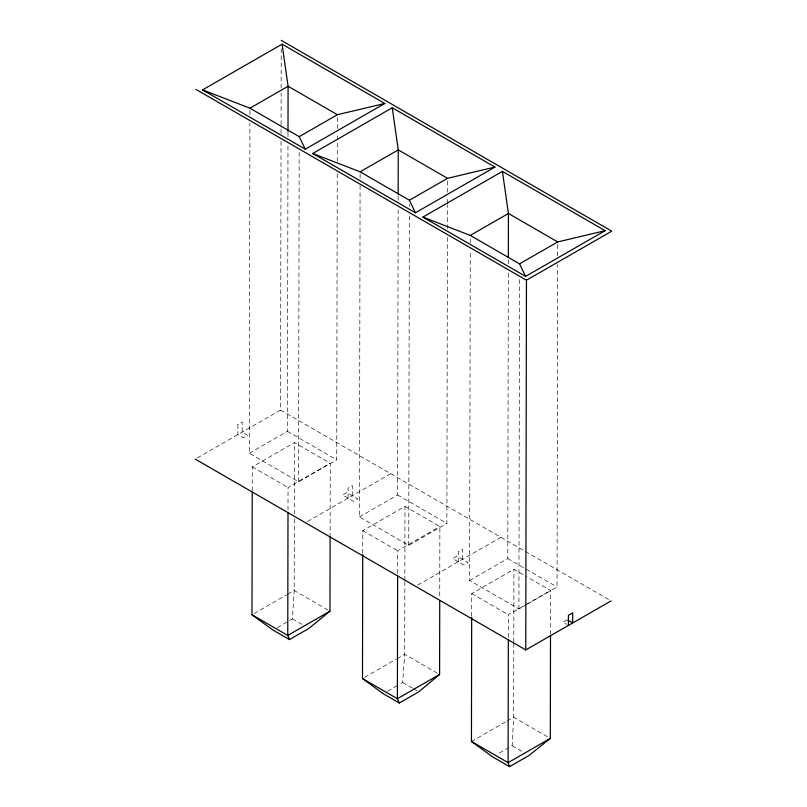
<?xml version="1.0" encoding="UTF-8"?>
<svg xmlns="http://www.w3.org/2000/svg" width="807" height="807" viewBox="0 0 807 807"><rect width="100%" height="100%" fill="white"/><g stroke="black" fill="none" stroke-linecap="round" stroke-linejoin="round"><path stroke-width="0.61" stroke-dasharray="4.04 3.03" d="M337.245 173.909L336.711 459.798L298.56 481.729L249.292 453.282L249.908 123.31M249.928 114.493L249.938 109.459M252.228 490.696L252.268 466.88L294.474 442.619L330.245 463.268L330.113 534.708M197.382 457.892L280.543 410.087L281.048 139.702M281.058 133.407L281.078 125.862M281.078 124.611L281.139 93.168M281.149 88.134L281.219 47.895M249.292 453.282L287.443 431.352L287.978 144.201M287.988 136.645L287.998 131.612M287.998 510.095L288.038 487.529L330.245 463.268M294.333 519.072L294.202 590.512L292.437 618.888L289.199 620.754M294.343 514.059L294.474 442.619M298.56 481.729L299.185 151.756M337.265 161.319L337.306 141.164M337.306 139.904L337.316 133.609M337.326 128.575L337.346 117.237M348.069 498.201L348.089 488.084L352.356 485.632L352.336 495.75M447.411 237.52L446.876 523.41L408.735 545.34L359.468 516.894L360.083 185.66M360.104 178.105L360.114 171.81M362.726 553.239L362.777 530.683L404.983 506.413L439.876 526.557L439.734 597.997M359.468 516.894L397.609 494.963L398.144 209.074M398.164 200.257L398.174 195.213M397.619 573.384L397.669 550.828L439.876 526.557M404.842 581.615L404.7 654.306L402.703 682.551L398.386 685.032M404.842 580.364L404.983 506.413M408.735 545.34L409.351 215.368M409.371 206.552L409.371 204.03M447.431 228.704L447.471 204.776M447.482 203.515L447.492 197.221M447.502 192.177L447.522 180.839M458.235 561.813L458.255 551.695L462.522 549.244L462.502 559.362M526.537 604.554L518.911 608.942L469.634 580.495L470.259 250.523M470.269 242.968L470.279 237.934M471.692 616.144L471.732 593.589L513.938 569.318L526.87 576.793M469.634 580.495L507.785 558.565L508.319 271.414M508.329 263.859L508.339 258.825M508.339 637.308L508.38 614.742L524.611 605.411M513.797 643.27L513.655 717.211L512.132 745.729L497.011 754.424M513.797 642.019L513.938 569.318M518.911 608.942L519.526 278.97M550.505 634.352L550.586 590.482L527.949 577.409M527.627 603.929L557.052 587.012L557.657 264.605M557.667 255.789L557.687 244.45M307.558 521.493L390.719 473.689M254.155 613.532L286.626 594.87M287.706 594.245L294.202 590.512L328.883 610.536M277.315 627.584L288.109 621.37M417.723 585.105L500.885 537.301M364.663 677.325L396.045 659.289M397.125 658.663L404.7 654.306L437.414 673.199M525.7 604.796L550.586 590.482M387.582 691.246L397.296 685.657M567.17 619.786L562.903 622.237L566.575 624.356M471.449 741.482L506.08 721.569M507.169 720.944L513.655 717.211L548.155 737.134M280.543 410.087L611.06 600.902M287.443 431.352L336.711 459.798M397.609 494.963L446.876 523.41M507.785 558.565L557.052 587.012M252.268 466.88L288.038 487.529M362.777 530.683L397.669 550.828M471.732 593.589L508.38 614.742M292.437 618.888L301.697 624.235M402.703 682.551L412.337 688.119M413.416 688.734L417.693 691.206M512.132 745.729L523.733 752.427M237.914 424.482L237.894 434.6L243.401 437.777L247.668 435.326L242.161 432.149L242.181 422.031L237.914 424.482M346.828 492.573L342.561 495.024L353.577 501.389L357.844 498.938L346.828 492.573M456.994 556.184L452.727 558.636L463.753 564.991L468.01 562.54L456.994 556.184"/><path stroke-width="1.21" d="M330.113 535.959L329.972 611.161L308.91 628.401L289.471 639.578L272.998 630.065L251.996 614.773L252.218 491.947M287.998 131.612L288.089 86.268L282.077 44.163L202.567 89.88L305.268 149.174L384.788 103.467L282.077 44.163M287.988 512.596L287.766 635.422L289.471 639.578M439.734 600.509L439.593 674.45L418.772 691.831L399.334 702.998L383.264 693.727L362.494 678.576L362.726 554.49M398.174 193.962L398.255 149.88L392.252 107.775L312.733 153.481L415.444 212.776L494.953 167.069L392.252 107.775M397.619 575.895L397.387 698.721L399.334 702.998M550.505 635.603L550.313 738.375L529.009 755.473L509.57 766.65L492.694 756.905L471.449 741.482L471.681 617.395M508.339 257.564L508.43 213.482L502.418 171.377L422.908 217.093L525.609 276.387L605.129 230.681L502.418 171.377M508.339 639.81L508.107 762.635L509.57 766.65M195.254 459.112L525.761 649.938L526.457 280.2L611.746 231.175L281.24 40.35M568.41 625.415L568.431 615.297L572.698 612.846L572.677 622.964L568.088 620.321M202.567 89.88L249.938 108.199L288.089 86.268L337.356 114.715L384.788 103.467M249.938 108.199L299.205 136.645L337.356 114.715M312.733 153.481L360.114 171.81L398.255 149.88L447.522 178.327L494.953 167.069M360.114 171.81L409.381 200.247L447.522 178.327M422.908 217.093L470.279 235.412L508.43 213.482L557.698 241.929L605.129 230.681M470.279 235.412L519.557 263.859L557.698 241.929M329.972 611.161L287.766 635.422L251.996 614.773M439.593 674.45L397.387 698.721L362.494 678.576M525.761 649.938L611.06 600.902M550.313 738.375L508.107 762.635L471.449 741.482M195.94 89.385L526.457 280.2M519.557 263.859L525.609 276.387M409.381 200.247L415.444 212.776M299.205 136.645L305.268 149.174"/></g></svg>
